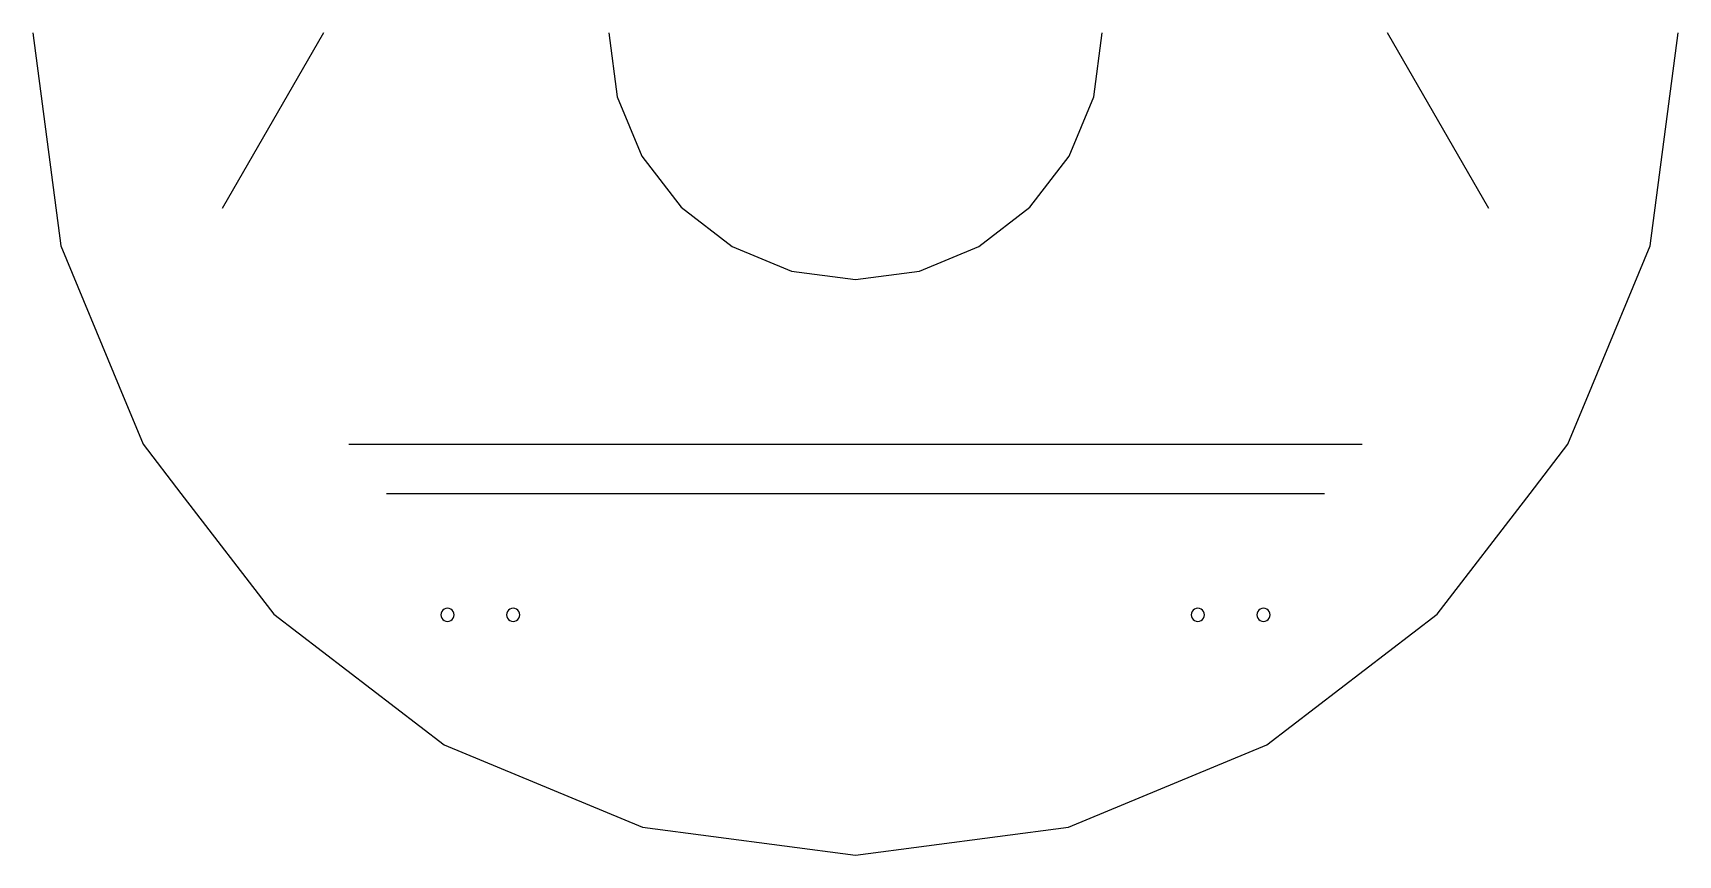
# Model space of a CAD drawing. Extents: x -250 to 250, y -125 to 125.
import ezdxf

# ---------------------------------------------------------------- set-up
doc = ezdxf.new("R2010")
doc.units = 0
doc.header["$MEASUREMENT"] = 0
doc.layers.get('0').update_dxf_attribs({"linetype": 'CONTINUOUS'})

msp = doc.modelspace()

# ---------------------------------------------------------------- linework, layer by layer
for p, q in [((-250, 125), (-241.48, 60.3)), ((-161.66, 125), (-192.5, 71.58)), ((-75, 125), (-72.44, 105.59)), ((72.44, 105.59), (75, 125)), ((192.5, 71.58), (161.66, 125)), ((241.48, 60.3), (250, 125)), ((-72.44, 105.59), (-64.95, 87.5)), ((64.95, 87.5), (72.44, 105.59)), ((-64.95, 87.5), (-53.03, 71.97)), ((53.03, 71.97), (64.95, 87.5)), ((-53.03, 71.97), (-37.5, 60.05)), ((37.5, 60.05), (53.03, 71.97)), ((-241.48, 60.3), (-223.74, 17.47)), ((-37.5, 60.05), (-19.41, 52.56)), ((19.41, 52.56), (37.5, 60.05)), ((223.74, 17.47), (241.48, 60.3)), ((-19.41, 52.56), (0, 50)), ((0, 50), (19.41, 52.56)), ((-223.74, 17.47), (-216.51, 0)), ((216.51, 0), (223.74, 17.47)), ((-216.51, 0), (-205, -15)), ((-154.02, 0), (154.02, 0)), ((205, -15), (216.51, 0)), ((-205, -15), (-176.78, -51.78)), ((-142.51, -15), (142.51, -15)), ((176.78, -51.78), (205, -15)), ((-124.02, -49.96), (-124.54, -50.03)), ((-123.5, -50.03), (-124.02, -49.96)), ((-104.02, -49.96), (-104.54, -50.03)), ((-103.5, -50.03), (-104.02, -49.96)), ((104.02, -49.96), (103.5, -50.03)), ((104.54, -50.03), (104.02, -49.96)), ((124.02, -49.96), (123.5, -50.03)), ((124.54, -50.03), (124.02, -49.96)), ((-176.78, -51.78), (-125, -91.51)), ((-125.95, -51.44), (-126.02, -51.96)), ((-126.02, -51.96), (-125.95, -52.48)), ((-125.75, -50.96), (-125.95, -51.44)), ((-125.95, -52.48), (-125.75, -52.96)), ((-125.44, -50.55), (-125.75, -50.96)), ((-125.75, -52.96), (-125.44, -53.38)), ((-125.02, -50.23), (-125.44, -50.55)), ((-125.44, -53.38), (-125.02, -53.69)), ((-124.54, -50.03), (-125.02, -50.23)), ((-125.02, -53.69), (-124.54, -53.89)), ((-124.54, -53.89), (-124.02, -53.96)), ((-124.02, -53.96), (-123.5, -53.89)), ((-123.02, -50.23), (-123.5, -50.03)), ((-123.5, -53.89), (-123.02, -53.69)), ((-122.61, -50.55), (-123.02, -50.23)), ((-123.02, -53.69), (-122.61, -53.38)), ((-122.29, -50.96), (-122.61, -50.55)), ((-122.61, -53.38), (-122.29, -52.96)), ((-122.09, -51.44), (-122.29, -50.96)), ((-122.29, -52.96), (-122.09, -52.48)), ((-122.02, -51.96), (-122.09, -51.44)), ((-122.09, -52.48), (-122.02, -51.96)), ((-105.95, -51.44), (-106.02, -51.96)), ((-106.02, -51.96), (-105.95, -52.48)), ((-105.75, -50.96), (-105.95, -51.44)), ((-105.95, -52.48), (-105.75, -52.96)), ((-105.44, -50.55), (-105.75, -50.96)), ((-105.75, -52.96), (-105.44, -53.38)), ((-105.02, -50.23), (-105.44, -50.55)), ((-105.44, -53.38), (-105.02, -53.69)), ((-104.54, -50.03), (-105.02, -50.23)), ((-105.02, -53.69), (-104.54, -53.89)), ((-104.54, -53.89), (-104.02, -53.96)), ((-104.02, -53.96), (-103.5, -53.89)), ((-103.02, -50.23), (-103.5, -50.03)), ((-103.5, -53.89), (-103.02, -53.69)), ((-102.61, -50.55), (-103.02, -50.23)), ((-103.02, -53.69), (-102.61, -53.38)), ((-102.29, -50.96), (-102.61, -50.55)), ((-102.61, -53.38), (-102.29, -52.96)), ((-102.09, -51.44), (-102.29, -50.96)), ((-102.29, -52.96), (-102.09, -52.48)), ((-102.02, -51.96), (-102.09, -51.44)), ((-102.09, -52.48), (-102.02, -51.96)), ((102.09, -51.44), (102.02, -51.96)), ((102.02, -51.96), (102.09, -52.48)), ((102.29, -50.96), (102.09, -51.44)), ((102.09, -52.48), (102.29, -52.96)), ((102.61, -50.55), (102.29, -50.96)), ((102.29, -52.96), (102.61, -53.38)), ((103.02, -50.23), (102.61, -50.55)), ((102.61, -53.38), (103.02, -53.69)), ((103.5, -50.03), (103.02, -50.23)), ((103.02, -53.69), (103.5, -53.89)), ((103.5, -53.89), (104.02, -53.96)), ((104.02, -53.96), (104.54, -53.89)), ((105.02, -50.23), (104.54, -50.03)), ((104.54, -53.89), (105.02, -53.69)), ((105.44, -50.55), (105.02, -50.23)), ((105.02, -53.69), (105.44, -53.38)), ((105.75, -50.96), (105.44, -50.55)), ((105.44, -53.38), (105.75, -52.96)), ((105.95, -51.44), (105.75, -50.96)), ((105.75, -52.96), (105.95, -52.48)), ((106.02, -51.96), (105.95, -51.44)), ((105.95, -52.48), (106.02, -51.96)), ((122.09, -51.44), (122.02, -51.96)), ((122.02, -51.96), (122.09, -52.48)), ((122.29, -50.96), (122.09, -51.44)), ((122.09, -52.48), (122.29, -52.96)), ((122.61, -50.55), (122.29, -50.96)), ((122.29, -52.96), (122.61, -53.38)), ((123.02, -50.23), (122.61, -50.55)), ((122.61, -53.38), (123.02, -53.69)), ((123.5, -50.03), (123.02, -50.23)), ((123.02, -53.69), (123.5, -53.89)), ((123.5, -53.89), (124.02, -53.96)), ((124.02, -53.96), (124.54, -53.89)), ((125.02, -50.23), (124.54, -50.03)), ((124.54, -53.89), (125.02, -53.69)), ((125, -91.51), (176.78, -51.78)), ((125.44, -50.55), (125.02, -50.23)), ((125.02, -53.69), (125.44, -53.38)), ((125.75, -50.96), (125.44, -50.55)), ((125.44, -53.38), (125.75, -52.96)), ((125.95, -51.44), (125.75, -50.96)), ((125.75, -52.96), (125.95, -52.48)), ((126.02, -51.96), (125.95, -51.44)), ((125.95, -52.48), (126.02, -51.96)), ((-125, -91.51), (-64.7, -116.48)), ((64.7, -116.48), (125, -91.51)), ((-64.7, -116.48), (0, -125)), ((0, -125), (64.7, -116.48))]:
    msp.add_line(p, q)

doc.saveas('drawing.dxf')
